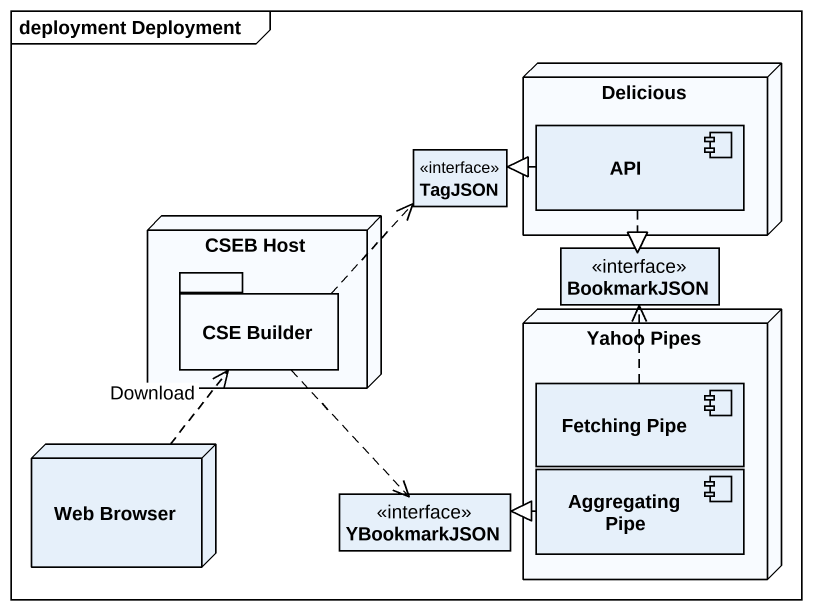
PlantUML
@startuml
mainframe deployment Deployment
allowmixing
hide circle
hide empty members
node Delicious {
  component API
}
interface TagJSON
node "CSEB Host" as CSEB_Host {
  package "CSE Builder" as CSE_Builder {
  }
}
interface BookmarkJSON
node "Yahoo Pipes" as Yahoo_Pipes {
  component "Fetching Pipe" as Fetching_Pipe
  component "Aggregating Pipe" as Aggregating_Pipe
}
node "Web Browser" as Web_Browser
interface YBookmarkJSON
API .left.|> TagJSON
API ..|> BookmarkJSON
CSE_Builder .up.> TagJSON
CSE_Builder ..> YBookmarkJSON
Web_Browser .up.> CSE_Builder : Download
Fetching_Pipe .up.> BookmarkJSON
Aggregating_Pipe .left.|> YBookmarkJSON
@enduml
